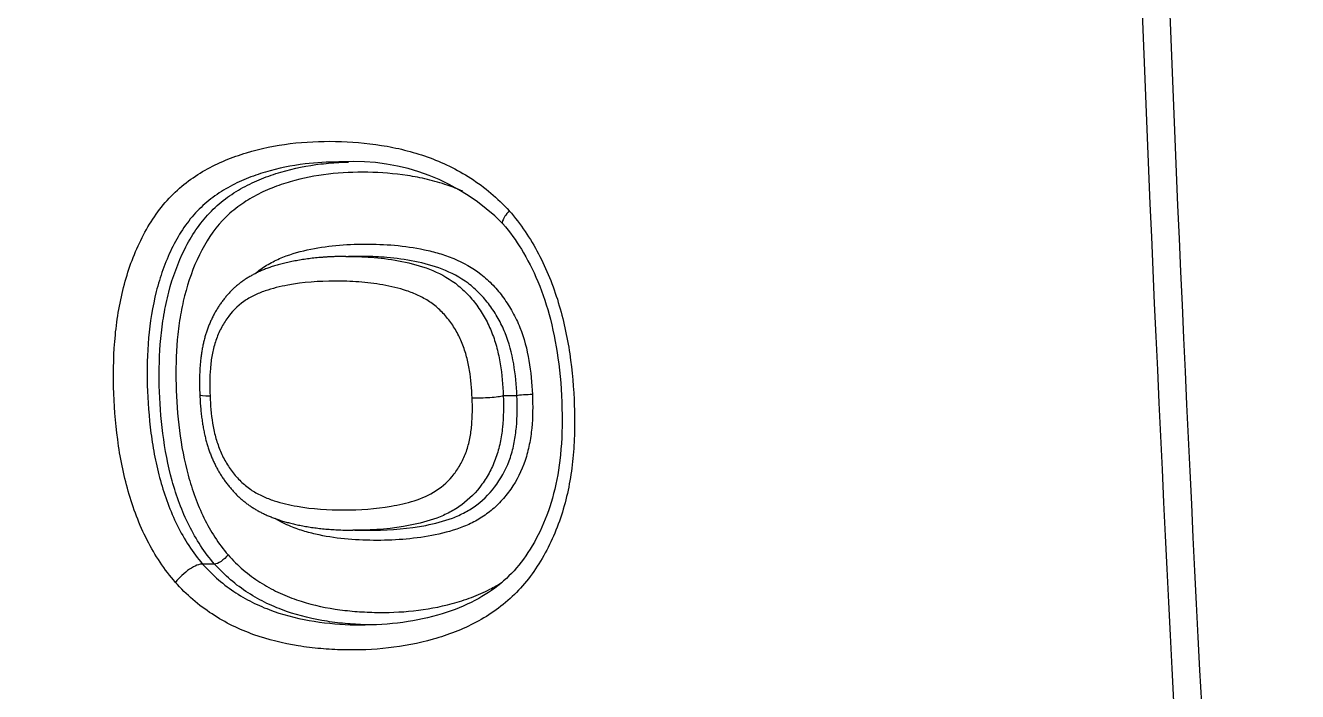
# Model space of a CAD drawing. Header units: millimetres. Extents: x 976 to 9349, y -714 to 2211.
# Drawn here: x 6695.302 to 6695.865, y 22.759 to 23.054 of the extents above; entities that cross this region are included whole.
import ezdxf

# ---------------------------------------------------------------- set-up
doc = ezdxf.new("R2010")
doc.units = ezdxf.units.MM
doc.layers.add('Wbudowane', color=175, linetype='Continuous')

# ---------------------------------------------------------------- blocks, each defined once
blk = doc.blocks.new('Z$W@#9123')
for p, q in [((21.09248046058264, 38.56956441494185), (21.09248046058264, 38.56351926843104)), ((21.15202151789879, 38.49775233107448), (21.15202151789879, 38.50481287798675)), ((21.03081865734401, 38.50042350785907), (21.03081865734401, 38.49507442925051)), ((21.16696671622168, 38.43571844559801), (21.16697295626585, 38.43047218049151))]:
    blk.add_line(p, q)
for centre, radius, start, end in [((19.91907900753716, 64.08620551281842), 25.24770534225234, 269.8672128609488, 274.1424018198389), ((19.92703906353364, 63.83828229593632), 25.01189729769325, 269.8477264795096, 274.1606016590217), ((21.08078009378505, 38.49767477619685), 0.09194906283539406, 134.4604100789031, 183.4664728513023)]:
    blk.add_arc(centre, radius, start, end)
for centre, major_axis, ratio, start_param, end_param in [((21.09247773249217, 38.57409595320246), (-0.0002123275037423125, 0.004995489668804812), 0.08941804928249622, 1.083956905805562, 2.703384132544582), ((21.09248591676356, 38.55445619190959), (0.0004231204428141505, -0.009991044444444834), 0.08909287722932722, 1.076420021434249, 2.703397841695393), ((21.09159771849386, 38.43919920102621), (-0.0004174937804371504, 0.009991281146243258), 0.08805304568505264, 3.141712903623946, 4.128171470996167)]:
    blk.add_ellipse(centre, major_axis=major_axis, ratio=ratio, start_param=start_param, end_param=end_param)
for points, knots in [([(21.0106526560088, 38.56616301172676), (21.01353356060821, 38.56867619103696), (21.0165949770016, 38.57102807080469), (21.02293166464705, 38.57533288174454), (21.02950766759994, 38.57926413111886), (21.03652198682011, 38.58250975383703), (21.04373937155049, 38.58543724099763), (21.04747031481281, 38.58674677546401), (21.05868959075229, 38.5901578585374), (21.06626231414839, 38.59178053252526), (21.08154644629877, 38.59405714368927), (21.08925827251153, 38.59470813230678), (21.1009099573792, 38.59509791708888), (21.10481456032926, 38.59512773491792), (21.11254854414437, 38.59493391516639), (21.11638944690867, 38.59471104001568), (21.12781898624087, 38.59359171864526), (21.13532943893256, 38.59224279747309), (21.14995548628349, 38.58793920431276), (21.15684478932434, 38.58507640378662), (21.1664847489605, 38.57962596669927), (21.16957937398837, 38.57760768228081), (21.17532378103806, 38.57326967585459), (21.17799852818609, 38.57093728626), (21.18292325996214, 38.56592283436385), (21.18516962099545, 38.56323774077714), (21.18926781483032, 38.55754624093879), (21.19110220033485, 38.55455990206065), (21.19595877217154, 38.54543398574833), (21.19839878844937, 38.53905502427619), (21.20401205064951, 38.51932466010203), (21.20528469461999, 38.50602473890081), (21.20488457937796, 38.48937229014268), (21.20470857655482, 38.48604040519308), (21.20413030873124, 38.47937128605622), (21.20372606228932, 38.47602365682224), (21.20211503952885, 38.46604377507538), (21.20052471357508, 38.45951625012617), (21.19710124780528, 38.44995757990364), (21.19578600772877, 38.44681029563594), (21.1927432206387, 38.44060417305991), (21.19101096689172, 38.43754496516772), (21.18525033431769, 38.42875830857565), (21.18062707074472, 38.42333953906768), (21.17507547796077, 38.41842429155122)], [0, 0, 0, 0, 0.03125000000000028, 0.03125000000000028, 0.06250000000000056, 0.09375000000000083, 0.09375000000000083, 0.1250000000000011, 0.1250000000000011, 0.1875000000000021, 0.1875000000000021, 0.250000000000003, 0.250000000000003, 0.2812500000000035, 0.2812500000000035, 0.312500000000004, 0.312500000000004, 0.3750000000000067, 0.3750000000000067, 0.4375000000000093, 0.4375000000000093, 0.46875000000001, 0.46875000000001, 0.5000000000000107, 0.5000000000000107, 0.5312500000000114, 0.5312500000000114, 0.5625000000000121, 0.5625000000000121, 0.6250000000000111, 0.6250000000000111, 0.750000000000007, 0.750000000000007, 0.7812500000000057, 0.7812500000000057, 0.8125000000000044, 0.8125000000000044, 0.8750000000000033, 0.8750000000000033, 0.9062500000000028, 0.9062500000000028, 0.9375000000000023, 0.9375000000000023, 1, 1, 1, 1]), ([(21.01636691501125, 38.56329116318307), (21.02017001607481, 38.56661792011414), (21.02763993743042, 38.57196186537317), (21.0422505347633, 38.5794737384017), (21.05920857503202, 38.58491637834391), (21.07920128065479, 38.58860620866358), (21.10016383143125, 38.58989931139536), (21.12027498994507, 38.58914408884266), (21.13770621586883, 38.58577391047788), (21.15248821530434, 38.58028721303276), (21.16494921481245, 38.57289559614765), (21.17506291333081, 38.56381034149581), (21.1829670372382, 38.55217010377419), (21.18901104180037, 38.5381923776265), (21.19302988209216, 38.52053179283416), (21.193884248166, 38.50938025553978), (21.193931975552, 38.50235563034221)], [0, 0, 0, 0, 0.05693943971130806, 0.1208858354061773, 0.1911512087328058, 0.2702698840410658, 0.3602871316605621, 0.4413540869033029, 0.5105548614665749, 0.5754535164108205, 0.6371122418721755, 0.6950673820661453, 0.7566625756912597, 0.8281053869507137, 0.910438505678058, 1, 1, 1, 1]), ([(21.03841183688638, 38.45370099782849), (21.03705944795985, 38.45530178199965), (21.03583485325601, 38.45701372230974), (21.03362164371919, 38.46064148110281), (21.03264626676565, 38.46255622193667), (21.0300922099712, 38.46843678497612), (21.02888140348853, 38.47254915186318), (21.02610949383649, 38.48515116570411), (21.02539463462176, 38.49369820746688), (21.02534645183999, 38.50667880327956), (21.02549491720595, 38.51103184513863), (21.02627075431297, 38.519801262486), (21.02690163678079, 38.52421827673447), (21.02829458809993, 38.53077397570269), (21.02883449174453, 38.5329518770352), (21.03012100212027, 38.53728529775958), (21.03087192339876, 38.53945110345762), (21.03349925148473, 38.54581121154888), (21.03573748237585, 38.54986420713362), (21.04017315427006, 38.55551814428759), (21.04181374044151, 38.55730842192656), (21.0453173668036, 38.56064032464519), (21.04719087534784, 38.56219524604512), (21.05117201910161, 38.56509086341543), (21.05329754925515, 38.56644056372829), (21.05768822693057, 38.56885882633401), (21.05995173377545, 38.5699301430061), (21.0669474717177, 38.57272857559633), (21.07192818092955, 38.57403372297586), (21.08189237511175, 38.5757573020685), (21.08692431203195, 38.57620157474116), (21.09198360926331, 38.57641623735958)], [0, 0, 0, 0, 0.03976133357351287, 0.03976133357351287, 0.08151084080944693, 0.08151084080944693, 0.1650098552813171, 0.1650098552813171, 0.3320078842250569, 0.3320078842250569, 0.4155068986969263, 0.4155068986969263, 0.4990059131687956, 0.4990059131687956, 0.54075542040473, 0.54075542040473, 0.5825049276406642, 0.5825049276406642, 0.6660039421125338, 0.6660039421125338, 0.7077534493484677, 0.7077534493484677, 0.7495029565844017, 0.7495029565844017, 0.7912524638203356, 0.7912524638203356, 0.8330019710562697, 0.8330019710562697, 0.916500985528135, 0.916500985528135, 1, 1, 1, 1]), ([(21.09198360926331, 38.57641623735958), (21.09698119343045, 38.57662828153389), (21.10192998944035, 38.5765818741238), (21.10923331633018, 38.57587419371521), (21.11164767982149, 38.57553142927236), (21.1164257047501, 38.57457607041329), (21.11880707515127, 38.5739575961079), (21.12572841331928, 38.57162834040537), (21.12994803569302, 38.56949350026048), (21.13572747343346, 38.56548628546011), (21.13754180130178, 38.56402360145762), (21.14087659775345, 38.56091139363912), (21.14240937412268, 38.55925360182437), (21.14519481729525, 38.55572743874927), (21.14644861049516, 38.55384230408094), (21.14862965219083, 38.5499833043948), (21.14956793771825, 38.54800125194811), (21.15202153954976, 38.5419328199423), (21.15318085670953, 38.53770351261437), (21.15581015032916, 38.52491385363942), (21.15648323292493, 38.51633169915885), (21.156514173841, 38.503445110347), (21.1563652200565, 38.49914769888164), (21.1556055201043, 38.490537321479), (21.15499587688686, 38.48625200521769), (21.15365615888521, 38.47989762771522), (21.15313697221876, 38.47779004435392), (21.15189692624534, 38.47360132139852), (21.15117349391824, 38.47151608681247), (21.14935330155112, 38.46712210940314), (21.14821492490393, 38.4648206470813), (21.14686774933335, 38.46259371169253)], [0, 0, 0, 0, 0.08635315686997899, 0.08635315686997899, 0.1295297353049702, 0.1295297353049702, 0.1727063137399614, 0.1727063137399614, 0.2590594706099438, 0.2590594706099438, 0.3022360490449353, 0.3022360490449353, 0.3454126274799267, 0.3454126274799267, 0.3885892059149182, 0.3885892059149182, 0.4317657843499098, 0.4317657843499098, 0.5181189412198927, 0.5181189412198927, 0.6908252549598555, 0.6908252549598555, 0.7771784118298364, 0.7771784118298364, 0.8635315686998172, 0.8635315686998172, 0.9067081471348075, 0.9067081471348075, 0.949884725569798, 0.949884725569798, 1, 1, 1, 1]), ([(21.09248046058264, 38.56956441494185), (21.08773757843136, 38.56935568646145), (21.08301983151608, 38.56893629466299), (21.07367703997761, 38.56731742859597), (21.06900293955169, 38.56609270294143), (21.06244721909616, 38.56344104342861), (21.06032808174496, 38.56242381947595), (21.05622147112382, 38.5601240245287), (21.05423994723208, 38.55884138398937), (21.05053699421023, 38.55608837620503), (21.04879863538935, 38.55460918915469), (21.04556010703834, 38.55143537767754), (21.04404715641294, 38.54972273036742), (21.04002796221477, 38.54436095173401), (21.03803195811315, 38.54052387675711), (21.03491692364446, 38.53251773751595), (21.03383130980069, 38.52843092789726), (21.03217907447532, 38.52023663875048), (21.0316198177178, 38.51609933673649), (21.03099623408445, 38.50863704074914), (21.0308579677839, 38.50529648198562), (21.03082598013702, 38.50197197367083)], [0, 0, 0, 0, 0.127897930778764, 0.127897930778764, 0.255795861557528, 0.255795861557528, 0.3197448269469106, 0.3197448269469106, 0.3836937923362932, 0.3836937923362932, 0.4476427577256757, 0.4476427577256757, 0.5115917231150584, 0.5115917231150584, 0.6394896538938235, 0.6394896538938235, 0.7673875846725887, 0.7673875846725887, 0.8952855154513538, 0.8952855154513538, 1, 1, 1, 1]), ([(21.15201429535529, 38.50636218961995), (21.15194238764525, 38.51401138036954), (21.15132611187192, 38.52164925519128), (21.14906700768756, 38.53323010592544), (21.14804674984623, 38.53720413640349), (21.14588014633779, 38.54291107714289), (21.14505055388611, 38.54477614895404), (21.14311359752475, 38.54840806564243), (21.14199430717815, 38.55018879636987), (21.13821141730193, 38.5552016102738), (21.13513755496643, 38.55815183071559), (21.12799357148157, 38.56320469366096), (21.12406615009729, 38.56521182258871), (21.11759936388552, 38.56737312380687), (21.11536903259702, 38.56794128890601), (21.11089562510887, 38.5688112903872), (21.10863460417073, 38.56911900900013), (21.10179488287679, 38.56974589643073), (21.09716004915055, 38.56977137669719), (21.09248046058264, 38.56956441494185)], [0, 0, 0, 0, 0.2408100837489563, 0.2408100837489563, 0.3673417364574652, 0.3673417364574652, 0.4306075628117195, 0.4306075628117195, 0.4938733891659738, 0.4938733891659738, 0.62040504187448, 0.62040504187448, 0.746936694582986, 0.746936694582986, 0.8102025209372378, 0.8102025209372378, 0.8734683472914899, 0.8734683472914899, 1, 1, 1, 1]), ([(21.17507547796077, 38.41842429155122), (21.16946648803446, 38.41352814082506), (21.16321567736043, 38.40939206524058), (21.15299835100717, 38.40417767662575), (21.14942657988524, 38.40259683464615), (21.14218340947934, 38.39980851984592), (21.13850486242029, 38.39859378397659), (21.12732293917543, 38.39540934523507), (21.1196566834588, 38.39389307260672), (21.10409810358692, 38.39181171463497), (21.09636181984462, 38.39126187472903), (21.08095223258027, 38.39088399264642), (21.07328094040383, 38.39107799030921), (21.05803412039279, 38.39256081013968), (21.05040167890871, 38.39387750413175), (21.03954533612318, 38.39679984205782), (21.03600708882959, 38.39792944526562), (21.02910320259542, 38.40052463762663), (21.02572150497087, 38.40199830756342), (21.01598603085654, 38.40694600451116), (21.01013357887803, 38.41087393925591), (21.00255747384995, 38.41797252793981), (21.0002503210427, 38.42053440651739), (20.99612959422672, 38.42586462731401), (20.99429488667909, 38.42865211162371), (20.99100631405088, 38.43443868648205), (20.98954684479673, 38.43745343287787), (20.98699136293754, 38.44357981966596), (20.9858928575606, 38.44669011806809), (20.98303212817149, 38.45614060641196), (20.98170361545294, 38.462600151993), (20.98007236216046, 38.47581050584654), (20.97977532454769, 38.48257486785883), (20.98002547623133, 38.49606264785575), (20.98056031877411, 38.50282579204031), (20.98219099275582, 38.51299025007575), (20.98287362091315, 38.51638167124247), (20.98457091272741, 38.5231691246795), (20.98558280602487, 38.52654777867451), (20.98913989072798, 38.53650525958324), (20.99220971408624, 38.54295303298477), (21.00019645471855, 38.55532005827786), (21.00498996902547, 38.56102932190993), (21.0106526560088, 38.56616301172676)], [0, 0, 0, 0, 0.06250000000000104, 0.06250000000000104, 0.09375000000000175, 0.09375000000000175, 0.1250000000000024, 0.1250000000000024, 0.1875000000000025, 0.1875000000000025, 0.2500000000000026, 0.2500000000000026, 0.3125000000000027, 0.3125000000000027, 0.3750000000000027, 0.3750000000000027, 0.4062500000000034, 0.4062500000000034, 0.4375000000000041, 0.4375000000000041, 0.5000000000000033, 0.5000000000000033, 0.531250000000003, 0.531250000000003, 0.5625000000000026, 0.5625000000000026, 0.5937500000000022, 0.5937500000000022, 0.6250000000000019, 0.6250000000000019, 0.6875000000000011, 0.6875000000000011, 0.7500000000000003, 0.7500000000000003, 0.8124999999999997, 0.8124999999999997, 0.8437500000000002, 0.8437500000000002, 0.8750000000000007, 0.8750000000000007, 0.9375000000000004, 0.9375000000000004, 1, 1, 1, 1]), ([(21.0106526560088, 38.56616301172676), (21.01233238487492, 38.56465833717493), (21.01392121954257, 38.56359261224566), (21.0155674046095, 38.56306029853636), (21.01599311698516, 38.56305520334536), (21.01630547710545, 38.56324492819635), (21.01633664606004, 38.56326756556859), (21.01636563753334, 38.56329257940661)], [0, 0, 0, 0, 0.641133698492526, 0.641133698492526, 0.9617005477387122, 0.9617005477387122, 1, 1, 1, 1]), ([(21.03082060829774, 38.49541326510439), (21.03083858633011, 38.49907204662895), (21.03098166659083, 38.50275133684318), (21.03163938259939, 38.51051230710459), (21.03219552644077, 38.51460123849643), (21.03383828288133, 38.5227513619966), (21.03491408439686, 38.52682469950014), (21.03803376890119, 38.53486992765579), (21.04003417013433, 38.53872573676313), (21.04407124281545, 38.5440954571543), (21.04557281555651, 38.54578549925873), (21.0488058932786, 38.54893343117442), (21.0505448286105, 38.55040101448253), (21.05425841845869, 38.55313111823148), (21.05624603275766, 38.55439861695572), (21.06033857905447, 38.5566507185365), (21.06245486038438, 38.55764569074381), (21.0668300447939, 38.55936780497473), (21.0691026144637, 38.56009783941272), (21.07371011007922, 38.56130982122136), (21.07603010109511, 38.56179018003672), (21.08302710507661, 38.56294407528708), (21.08774084614322, 38.56333275940096), (21.09248046058264, 38.56351926843104)], [0, 0, 0, 0, 0.1133261335513743, 0.1133261335513743, 0.2399938287583199, 0.2399938287583199, 0.3666615239652658, 0.3666615239652658, 0.4933292191722114, 0.4933292191722114, 0.5566630667756849, 0.5566630667756849, 0.6199969143791584, 0.6199969143791584, 0.6833307619826319, 0.6833307619826319, 0.7466646095861054, 0.7466646095861054, 0.8099984571895791, 0.8099984571895791, 0.8733323047930526, 0.8733323047930526, 1, 1, 1, 1]), ([(21.09248046058264, 38.56351926843104), (21.09716491904936, 38.56370157509014), (21.1018459724063, 38.56364321675528), (21.1087271424613, 38.56293888560162), (21.11100106322158, 38.56260085913368), (21.11549785491326, 38.56165900647738), (21.11773690558124, 38.56104789620804), (21.12201177425271, 38.5595340979512), (21.12405807416275, 38.55863364418224), (21.12798022005717, 38.55656602461772), (21.12986562840604, 38.5553915586429), (21.13519712761928, 38.55150480578732), (21.138230335309, 38.54852154592322), (21.14198649555965, 38.54344712561715), (21.14310507286501, 38.54164081327508), (21.14504622754851, 38.53795250196072), (21.14587763320668, 38.53606229836782), (21.14804876220273, 38.53028713499634), (21.14906767783543, 38.52628524999068), (21.15136511240183, 38.51445768686676), (21.15197896341107, 38.50654502611474), (21.15201936285047, 38.49860467324584)], [0, 0, 0, 0, 0.1255809030851237, 0.1255809030851237, 0.1883713546276847, 0.1883713546276847, 0.2511618061702457, 0.2511618061702457, 0.3139522577128067, 0.3139522577128067, 0.3767427092553677, 0.3767427092553677, 0.5023236123404927, 0.5023236123404927, 0.5651140638830533, 0.5651140638830533, 0.6279045154256135, 0.6279045154256135, 0.7534854185107286, 0.7534854185107286, 1, 1, 1, 1]), ([(21.16292010351003, 38.44171281435388), (21.16777989882138, 38.44598191476234), (21.17176839878533, 38.45071564789168), (21.17668909858435, 38.4584002631334), (21.17815935297585, 38.46107770083245), (21.18073034829166, 38.46650877362958), (21.18183403196286, 38.46925995674064), (21.18469611312349, 38.47760555289437), (21.18601028313242, 38.48329130668867), (21.18734007469573, 38.49196404852864), (21.18767409672341, 38.49487835767195), (21.18815148557184, 38.50067959510784), (21.18829687089453, 38.50357640882999), (21.1886277573463, 38.5180477348938), (21.18757254796145, 38.52957831341541), (21.18368644894645, 38.54381235601454), (21.18277852397671, 38.5466562199199), (21.18068420490397, 38.55221262288842), (21.17949552582849, 38.55493680701602), (21.17719793753673, 38.5594218937897), (21.17617996517799, 38.56121843372307), (21.17506556671424, 38.56297658773315)], [0, 0, 0, 0, 0.1361634893346659, 0.1361634893346659, 0.2042452340019996, 0.2042452340019996, 0.2723269786693334, 0.2723269786693334, 0.4084904680039981, 0.4084904680039981, 0.4765722126713313, 0.4765722126713313, 0.5446539573386643, 0.5446539573386643, 0.8169809360079964, 0.8169809360079964, 0.8850626806753306, 0.8850626806753306, 0.9531444253426645, 0.9531444253426645, 1, 1, 1, 1]), ([(21.00195965725686, 38.54560732771802), (21.00095790112431, 38.54334329904259), (21.00006714591535, 38.54104954899731), (20.99828449421557, 38.53584804579805), (20.99744506893137, 38.5329170188329), (20.99603885076385, 38.52702979202149), (20.99547450361308, 38.52408883187081), (20.99412702941402, 38.51527575649015), (20.99368589534942, 38.50941350095331), (20.99347630149464, 38.49772298491143), (20.99371822453168, 38.49186063571688), (20.99506843866038, 38.4803788695308), (20.996172104766, 38.47475891164572), (20.99856151460079, 38.46652944015), (20.99947785313276, 38.46381915866755), (21.00161058896589, 38.45847729927118), (21.00283378994902, 38.45583558975), (21.00560778108115, 38.45075615021619), (21.00716114364656, 38.44830787302931), (21.01067768403351, 38.44363122163099), (21.0126610131112, 38.44138449890329), (21.0192305467092, 38.43520230795048), (21.02438210075496, 38.43184163850719), (21.03580758168869, 38.42624304920605), (21.04187048333563, 38.42410815476933), (21.05138321610139, 38.42168912465081), (21.05464465993879, 38.42101586810645), (21.06119176061452, 38.41994070352825), (21.06447920312223, 38.41953605977392), (21.07437689202919, 38.41865877884743), (21.08102235072846, 38.41852107159229), (21.09437794053594, 38.41886204865341), (21.10109089495222, 38.41932420262742), (21.11458200621252, 38.42104654814261), (21.1212178543563, 38.42228967587585), (21.13095112893217, 38.42492299166133), (21.13415850827931, 38.42592991387164), (21.14048438376471, 38.42825405049371), (21.14360646138914, 38.42957647080925), (21.15254347392079, 38.4339663735243), (21.15801991440941, 38.43748253701915), (21.16292010351003, 38.44171281435388)], [0, 0, 0, 0, 0.02792694250018969, 0.02792694250018969, 0.06264383741089645, 0.06264383741089645, 0.0973607323216032, 0.0973607323216032, 0.1667945221430167, 0.1667945221430167, 0.2362283119644302, 0.2362283119644302, 0.3056621017858437, 0.3056621017858437, 0.3403789966965513, 0.3403789966965513, 0.3750958916072588, 0.3750958916072588, 0.4098127865179664, 0.4098127865179664, 0.444529681428674, 0.444529681428674, 0.5139634712500909, 0.5139634712500909, 0.5833972610715078, 0.5833972610715078, 0.6181141559822153, 0.6181141559822153, 0.6528310508929229, 0.6528310508929229, 0.7222648407143384, 0.7222648407143384, 0.7916986305357537, 0.7916986305357537, 0.8611324203571692, 0.8611324203571692, 0.8958493152678768, 0.8958493152678768, 0.9305662101785845, 0.9305662101785845, 1, 1, 1, 1]), ([(21.0934702310123, 38.54974879725296), (21.08936929212996, 38.54957456058878), (21.08528918054913, 38.54923503264058), (21.07923023605872, 38.54824064917443), (21.07722089765906, 38.54782749898482), (21.07323048545464, 38.54677725198417), (21.0712569628854, 38.54613950868088), (21.06747209179082, 38.54461821538212), (21.06564657017941, 38.54373323662458), (21.06212640210009, 38.54172045242467), (21.06042781423548, 38.54058633667569), (21.05728283955932, 38.53814464523521), (21.05582065797296, 38.53682945204764), (21.05313483461902, 38.53399550382005), (21.05190688003972, 38.53245775576215), (21.049791809873, 38.52927101996193), (21.04888656119402, 38.52761995136711), (21.04730280255762, 38.52423303245291), (21.04662216481859, 38.52248821248668), (21.04486548361194, 38.51724686249077), (21.044052154106, 38.51373081758902), (21.04279194676724, 38.50668408751926), (21.0423673431149, 38.50315161136291), (21.04183869653463, 38.49607664102518), (21.04173477823036, 38.49252572366186), (21.04176991361709, 38.48194886217811), (21.04227045870311, 38.47499257049139), (21.04416389505536, 38.46475538510686), (21.04497129423845, 38.46135016617995), (21.04667788935313, 38.45642559080079), (21.04732985570456, 38.45481571694131), (21.04886133867603, 38.45168044318848), (21.04974939846784, 38.45014276491088), (21.05282056253964, 38.44579580830623), (21.05539820978294, 38.44330205551319), (21.0599703007905, 38.44009403315727), (21.06161024855766, 38.43912156486203), (21.06501721190784, 38.43742833750775), (21.06679729103143, 38.4366976338224), (21.07052358846204, 38.43548629976499), (21.07247522382579, 38.43500992942313), (21.07639380574562, 38.43429205263237), (21.07837761735135, 38.43404413214876), (21.08438401325674, 38.43354899425412), (21.0884726265154, 38.43354827561666), (21.09256183460764, 38.43371920593222)], [0, 0, 0, 0, 0.06249999999999918, 0.06249999999999918, 0.09375000000000026, 0.09375000000000026, 0.1250000000000014, 0.1250000000000014, 0.1562500000000024, 0.1562500000000024, 0.1875000000000035, 0.1875000000000035, 0.2187500000000046, 0.2187500000000046, 0.2500000000000057, 0.2500000000000057, 0.2812500000000068, 0.2812500000000068, 0.3125000000000079, 0.3125000000000079, 0.37500000000001, 0.37500000000001, 0.4375000000000123, 0.4375000000000123, 0.5000000000000144, 0.5000000000000144, 0.6250000000000198, 0.6250000000000198, 0.6875000000000212, 0.6875000000000212, 0.7187500000000202, 0.7187500000000202, 0.7500000000000192, 0.7500000000000192, 0.8125000000000157, 0.8125000000000157, 0.843750000000013, 0.843750000000013, 0.8750000000000104, 0.8750000000000104, 0.9062500000000078, 0.9062500000000078, 0.9375000000000051, 0.9375000000000051, 1, 1, 1, 1]), ([(21.09256183460764, 38.43371920593222), (21.096619390851, 38.43388881318947), (21.10065528175272, 38.43422862588113), (21.10664791538198, 38.43521960733869), (21.10863514721012, 38.43563102601047), (21.11258124476205, 38.43667686945059), (21.11452327740199, 38.4373091981679), (21.11824287569857, 38.43881729408577), (21.12003319095544, 38.43969382295586), (21.1234787068625, 38.44168573918137), (21.12512894293769, 38.44280186747528), (21.12817596697136, 38.44519803477328), (21.12958884162725, 38.44648659609766), (21.13217779956886, 38.44925816292994), (21.13335201170258, 38.45075330383452), (21.13536783943852, 38.45383574625816), (21.13623038908332, 38.4554317510931), (21.13773837360384, 38.45870711937528), (21.13838481030615, 38.46039286249243), (21.14005007798681, 38.46545176439849), (21.14082162770592, 38.46885634252135), (21.14262465608948, 38.47913166864532), (21.14305493719411, 38.48609210499785), (21.14302561856812, 38.50004183498822), (21.14255948003898, 38.50699210779931), (21.14077531248097, 38.51732205647454), (21.14001456922279, 38.52077382078551), (21.13785392335996, 38.52749016796747), (21.13645410333197, 38.53076182513314), (21.13253361409289, 38.53681741031869), (21.1300640059074, 38.5394636257513), (21.12563741985423, 38.5428876245121), (21.12403655890108, 38.54393377150063), (21.12070186601022, 38.54575069579391), (21.11895421967847, 38.54653345250063), (21.11528427072341, 38.54782468203052), (21.11335069047266, 38.54833186819064), (21.1094681797897, 38.54909821776505), (21.10750363869028, 38.54936419451087), (21.10155860890865, 38.54990346349609), (21.09751534027828, 38.54992066188311), (21.0934702310123, 38.54974879725296)], [0, 0, 0, 0, 0.06250000000000291, 0.06250000000000291, 0.09375000000000264, 0.09375000000000264, 0.1250000000000024, 0.1250000000000024, 0.1562500000000021, 0.1562500000000021, 0.1875000000000018, 0.1875000000000018, 0.2187500000000016, 0.2187500000000016, 0.2500000000000013, 0.2500000000000013, 0.281250000000001, 0.281250000000001, 0.3125000000000007, 0.3125000000000007, 0.3750000000000002, 0.3750000000000002, 0.5000000000000007, 0.5000000000000007, 0.6250000000000012, 0.6250000000000012, 0.6874999999999998, 0.6874999999999998, 0.7499999999999982, 0.7499999999999982, 0.8124999999999967, 0.8124999999999967, 0.8437499999999968, 0.8437499999999968, 0.8749999999999969, 0.8749999999999969, 0.9062499999999971, 0.9062499999999971, 0.9374999999999972, 0.9374999999999972, 1, 1, 1, 1]), ([(21.1520215227622, 38.5048128353319), (21.15202152053286, 38.50494004325469), (21.15202137427394, 38.50506725047785), (21.15202020373312, 38.50558372755518), (21.1520179542598, 38.50597297323679), (21.15201429535529, 38.50636218961995)], [0, 0, 0, 0, 0.2462968490564789, 0.2462968490564789, 1, 1, 1, 1]), ([(21.03082598013702, 38.50197197367083), (21.03081889817605, 38.50123593834496), (21.0308170256248, 38.50050068975634), (21.03082131250375, 38.49943128262294), (21.03082370196722, 38.49909653927875), (21.03082716597567, 38.49876197153981)], [0, 0, 0, 0, 0.6868205976874066, 0.6868205976874066, 1, 1, 1, 1]), ([(21.193908473313, 38.50454255977911), (21.19390405701182, 38.50430245552047), (21.19389908492855, 38.50406233274248), (21.19382356622936, 38.50077813555777), (21.19366872963531, 38.4977312934875), (21.19315899128759, 38.49162827904934), (21.19280187958094, 38.48856173696004), (21.19138125589006, 38.47944174042095), (21.18997700831568, 38.47346251754379), (21.18692680478449, 38.46468478940096), (21.18575158299888, 38.46179091546946), (21.18301878946954, 38.45607755901005), (21.18146165381387, 38.45326715192937), (21.17626122469693, 38.44519446620666), (21.17206011050547, 38.44021652177048), (21.16696696251688, 38.43571822188164)], [0, 0, 0, 0, 0.009764748684219168, 0.009764748684219168, 0.1335441550986909, 0.1335441550986909, 0.2573235615131627, 0.2573235615131627, 0.5048823743421087, 0.5048823743421087, 0.6286617807565817, 0.6286617807565817, 0.7524411871710543, 0.7524411871710543, 1, 1, 1, 1]), ([(21.16697322896175, 38.43047193277584), (21.17206315463164, 38.43492733848802), (21.17626683473702, 38.43985594461469), (21.1814733453329, 38.44786582208371), (21.18303163566549, 38.45065631012108), (21.18575357472571, 38.45630207249292), (21.1869260346694, 38.45916610691188), (21.18997191585123, 38.46786674908958), (21.1913783181044, 38.47381125663037), (21.19327589132837, 38.48593142734353), (21.19375160321903, 38.4920145468443), (21.19391470137066, 38.49902109784193), (21.19392814124825, 38.4999629474803), (21.1939327182202, 38.5009045536965)], [0, 0, 0, 0, 0.240654293592898, 0.240654293592898, 0.3609814403893459, 0.3609814403893459, 0.4813085871857939, 0.4813085871857939, 0.7219628807786881, 0.7219628807786881, 0.9626171743715823, 0.9626171743715823, 1, 1, 1, 1]), ([(21.16696696251688, 38.43571822188164), (21.16183369187905, 38.43125715509132), (21.15610736016481, 38.42753254027321), (21.14676303028324, 38.42287111408336), (21.14349862936228, 38.42146430085631), (21.13686780194644, 38.41898515764228), (21.13350489596786, 38.41791027637964), (21.12329657429837, 38.41509947379973), (21.11633275991545, 38.41377312224267), (21.10216679377641, 38.41194283359914), (21.09510699164781, 38.41145618959354), (21.08107507188498, 38.41111478393213), (21.07409350885877, 38.41127903549409), (21.06369559504577, 38.41224953991332), (21.06024206060283, 38.41269412177621), (21.05336419614798, 38.41386869082066), (21.04994252931465, 38.41460075858436), (21.03996401945813, 38.41721980052216), (21.03360370597539, 38.4195216344383), (21.02162547184531, 38.42552644648822), (21.01623127249775, 38.42911837460315), (21.00931185115303, 38.43567780444619), (21.00721332130013, 38.43805550107504), (21.00348606597601, 38.4429953398469), (21.00183602301661, 38.44557672961105), (20.99888700308077, 38.45092689876742), (20.99758413995301, 38.45370869001908), (20.99531058326022, 38.45933738293297), (20.99433406707868, 38.46219163185151), (20.9917892152252, 38.47085554494356), (20.99061221359472, 38.47677026912493), (20.98953193403372, 38.48583085339851), (20.98928562876768, 38.48889089702493), (20.98909834139886, 38.49298285499913), (20.98906316738623, 38.49400893932375), (20.98903924971825, 38.49503545812763)], [0, 0, 0, 0, 0.08571003049610158, 0.08571003049610158, 0.1285650457441522, 0.1285650457441522, 0.1714200609922027, 0.1714200609922027, 0.2571300914883035, 0.2571300914883035, 0.3428401219844042, 0.3428401219844042, 0.428550152480505, 0.428550152480505, 0.4714051677285553, 0.4714051677285553, 0.5142601829766057, 0.5142601829766057, 0.5999702134727084, 0.5999702134727084, 0.685680243968811, 0.685680243968811, 0.7285352592168624, 0.7285352592168624, 0.7713902744649137, 0.7713902744649137, 0.8142452897129653, 0.8142452897129653, 0.8571003049610166, 0.8571003049610166, 0.9428103354571193, 0.9428103354571193, 0.9856653507051693, 0.9856653507051693, 1, 1, 1, 1]), ([(21.03082051861134, 38.49383141300859), (21.03082005556644, 38.49392824670167), (21.03081967998446, 38.49402509616925), (21.0308181091699, 38.4945520735746), (21.03081849179534, 38.49498252721764), (21.03082060829774, 38.49541326510439)], [0, 0, 0, 0, 0.1838127597863236, 0.1838127597863236, 1, 1, 1, 1]), ([(21.09201522486228, 38.42920929757042), (21.09212390141761, 38.42921344834326), (21.09270241795588, 38.4292356487158), (21.09384353460445, 38.4292934879586), (21.09531148794491, 38.42938040375452), (21.09673625091682, 38.42948173264745), (21.09810668428963, 38.42959518023986), (21.09943458873454, 38.42972126481595), (21.10072409181521, 38.42985982907248), (21.10197976262901, 38.43001090186021), (21.10320496538139, 38.43017447154807), (21.10440256178509, 38.43035055609562), (21.10557642565027, 38.43053937449577), (21.10672386480348, 38.43074031543961), (21.10784461989869, 38.43095329111065), (21.10893693483871, 38.43117744707206), (21.11000494817034, 38.43141328106799), (21.11104986394213, 38.43166075405543), (21.11207258969341, 38.43191980104052), (21.11307392909981, 38.43219035614266), (21.11405460320987, 38.43247236565958), (21.11501649255234, 38.43276612763634), (21.11595427334873, 38.43306983383218), (21.11686831643209, 38.43338358089341), (21.11776101940148, 38.43370712661522), (21.11864149372377, 38.43404339439644), (21.11951280981441, 38.43439344332978), (21.12037504241982, 38.43475726795396), (21.12122825856068, 38.43513486214147), (21.12207252000968, 38.43552622484867), (21.12290788498075, 38.43593135972492), (21.12373440443133, 38.43635027274877), (21.12455183576378, 38.43678282323117), (21.12535937470494, 38.43722852951419), (21.12615848887594, 38.43768799590612), (21.12694997093058, 38.43816169068054), (21.12773474449568, 38.43865030460688), (21.12851133528932, 38.43915306486269), (21.1292788317711, 38.43966950448112), (21.13003627695679, 38.44019909349299), (21.13078269581507, 38.44074124938379), (21.13151713312431, 38.44129536111268), (21.13223868075721, 38.44186080662894), (21.13294623782429, 38.44243677422537), (21.13363810067005, 38.4430218299965), (21.13431681209642, 38.44361776225628), (21.1349823807019, 38.4442247788063), (21.13563526643748, 38.44484353771122), (21.13627255818039, 38.4454713453224), (21.13689389229586, 38.4461078032316), (21.13749894147145, 38.44675252656475), (21.13808740705593, 38.44740513782017), (21.1386590172774, 38.44806526272441), (21.13921353038575, 38.44873255112338), (21.13975054298305, 38.44940638213075), (21.14026537404982, 38.4500806282133), (21.14076058932045, 38.4507572432226), (21.1412389075266, 38.45143863766361), (21.14170636180967, 38.45213329406829), (21.14216231661646, 38.4528403224333), (21.14260701340538, 38.45356013438254), (21.14304071022661, 38.45429319756022), (21.14346367948127, 38.45504004304553), (21.14387621630664, 38.45580128429924), (21.14427863248704, 38.45657760584891), (21.14467129634056, 38.45736986777047), (21.14505488857446, 38.45817959532974), (21.14543148385235, 38.45901175386803), (21.14579895914244, 38.4598632826262), (21.14615686998013, 38.46073358805575), (21.14650387539183, 38.46161958569201), (21.14684139658993, 38.46252530104812), (21.14716946562527, 38.46345143730173), (21.14748814910251, 38.4643988463265), (21.14779751586985, 38.46536843228887), (21.14809764237725, 38.46636122521659), (21.14838776347176, 38.46737519876115), (21.14867098089422, 38.46842131250673), (21.1489465008022, 38.4694996725425), (21.1492143905898, 38.47061323133107), (21.14947239796908, 38.47175396088369), (21.14972117816757, 38.47292542679179), (21.14996157276187, 38.47413270657648), (21.15019750980338, 38.47539648915904), (21.15042418191541, 38.47670388239226), (21.15063856015217, 38.47804373670556), (21.15083666055267, 38.479391766665), (21.15101978179808, 38.48075727874834), (21.15118788346069, 38.48214130139468), (21.15134092555775, 38.48354525695981), (21.15147862583746, 38.48496896133997), (21.15160107198045, 38.48641436430194), (21.1517082535342, 38.48788339131102), (21.15180018435734, 38.48937970004272), (21.1518766372227, 38.49090388283457), (21.15193757923265, 38.49246151251373), (21.1519821460065, 38.49404011198089), (21.15201026512096, 38.4955724480692), (21.15201564500632, 38.49647448713904), (21.15201816278113, 38.49694762057175)], [0, 0, 0, 0, 0.002707482803198964, 0.01681477328175222, 0.03030814601399696, 0.04326947086037725, 0.05578212717435851, 0.06790979944255067, 0.07970247208157623, 0.09120045439265903, 0.1024369892785357, 0.1134400123830297, 0.1242333795672643, 0.1348790666530549, 0.1452241652966558, 0.1553608291936814, 0.1653070215604746, 0.1750746138154435, 0.1846743523873817, 0.1941160972036168, 0.2034089671911359, 0.2125614529299638, 0.2216170236962645, 0.2303776590877756, 0.2390195776557241, 0.2476335862860141, 0.2562235229418937, 0.2647930927051163, 0.2733459773040839, 0.281885839614904, 0.2904163280923301, 0.2989410812341507, 0.3074637320756791, 0.3159784911241924, 0.3244722443771864, 0.3330166823021154, 0.3415874157491515, 0.3501782354180442, 0.3587826489345435, 0.3673939643249881, 0.3760038397101023, 0.3846044810523028, 0.3931889006364357, 0.4017501469924284, 0.410270415426314, 0.4187270299389452, 0.4272532920140363, 0.4357503426124831, 0.4442156749268711, 0.4526472844097703, 0.4610433977653998, 0.4694024741403464, 0.4777232058183479, 0.4860045176929568, 0.4942455655982297, 0.5024376500970987, 0.5103736220777092, 0.5183975492656674, 0.5264718635874069, 0.5346047469845039, 0.5428045791132942, 0.5510803268420673, 0.5594416370774182, 0.5678989503710413, 0.5764636378415271, 0.5851481678566451, 0.5939663110762818, 0.602959891845, 0.6122191257038062, 0.6215259823596755, 0.630999122356307, 0.6406467163408228, 0.6504792759294697, 0.6605081639793629, 0.6707457995996201, 0.6812058938464316, 0.6918973748866298, 0.7027606884397165, 0.7141780257674973, 0.7258319736411952, 0.7377600773564349, 0.74999995296263, 0.7625969275315213, 0.7756477673461226, 0.7896361503045485, 0.8035058933823429, 0.817536202493186, 0.8317360977857523, 0.8461176445678228, 0.8606979326041921, 0.8754924759566871, 0.890475169261031, 0.9057233520833489, 0.9212526598052488, 0.937081234450273, 0.9532292759095047, 0.9697194723970988, 0.986577537586354, 1, 1, 1, 1]), ([(21.15201936285047, 38.49860467324584), (21.15202012444951, 38.49845498391051), (21.15202068225108, 38.49830528473376), (21.15202198833208, 38.49775641894371), (21.15202153595504, 38.49735718797842), (21.15201962769856, 38.49695792220314)], [0, 0, 0, 0, 0.2727601016572851, 0.2727601016572851, 1, 1, 1, 1]), ([(20.98900231874893, 38.4907921131703), (20.98902541031936, 38.4857604690585), (20.98930992811023, 38.48073854060272), (20.99062995281008, 38.46981099420714), (20.99181176419484, 38.46394360762156), (20.99436138033826, 38.45536616405093), (20.99533915663528, 38.45254527269367), (20.99761357298644, 38.44699604193875), (20.99891596698654, 38.44426088190153), (21.00185808572706, 38.4390213094639), (21.00350197747366, 38.43650348657911), (21.00720729996186, 38.43170762802902), (21.00928726173265, 38.42941281838444), (21.01616619068466, 38.42308598126738), (21.02152274408451, 38.41962959376406), (21.03043968487316, 38.41529293867188), (21.033528552311, 38.4140101891785), (21.03984098679535, 38.41175512262794), (21.04307594185821, 38.41077753983609), (21.05299989725933, 38.40826177551594), (21.05996632576461, 38.40715068647705), (21.073868735617, 38.40592572263654), (21.08086407626007, 38.40578749877545), (21.09491559286988, 38.40616643800468), (21.10196893906067, 38.40666813450548), (21.11260465528841, 38.40806188983993), (21.11614269297263, 38.40863345844855), (21.12312323922265, 38.41000932027328), (21.12657659568299, 38.4108148513028), (21.13339790113457, 38.41269792559342), (21.13676590344329, 38.413775294169), (21.14340096355176, 38.41625162609466), (21.14668355347754, 38.41766062607212), (21.15608285462866, 38.42232681424889), (21.1618305450765, 38.42604175622387), (21.16697322896175, 38.43047193277584)], [0, 0, 0, 0, 0.06938406015463322, 0.06938406015463322, 0.1539855092314839, 0.1539855092314839, 0.1962862337699082, 0.1962862337699082, 0.2385869583083325, 0.2385869583083325, 0.2808876828467569, 0.2808876828467569, 0.3231884073851812, 0.3231884073851812, 0.4077898564620304, 0.4077898564620304, 0.4500905810004561, 0.4500905810004561, 0.4923913055388817, 0.4923913055388817, 0.5769927546157344, 0.5769927546157344, 0.661594203692587, 0.661594203692587, 0.7461956527694399, 0.7461956527694399, 0.7884963773078661, 0.7884963773078661, 0.8307971018462924, 0.8307971018462924, 0.8730978263847187, 0.8730978263847187, 0.9153985509231449, 0.9153985509231449, 1, 1, 1, 1]), ([(21.03082245895985, 38.49382124146859), (21.03082295734248, 38.49359413644106), (21.03082479961063, 38.49286469160347), (21.03084596445461, 38.4914902133346), (21.03088692270575, 38.48982528012561), (21.03094664217775, 38.48818049540387), (21.03102334637998, 38.48657511699275), (21.03111709737578, 38.48500131107062), (21.0312275512199, 38.48345802560812), (21.03135451385225, 38.48194282537611), (21.03149779035266, 38.48045395747067), (21.03165721138441, 38.47898978957846), (21.0318326713429, 38.47754862285638), (21.03202409034327, 38.47612839790486), (21.03223146079699, 38.474727166609), (21.03245477795525, 38.47334351569475), (21.0326939108993, 38.47197684807065), (21.03294894095103, 38.47062599641845), (21.03320894229194, 38.46934279265042), (21.03347922054627, 38.46809279411218), (21.03375704087091, 38.46688832679183), (21.03405280238661, 38.4656885040265), (21.03435688901033, 38.4645322303877), (21.03466968860516, 38.46341530236964), (21.03499166984977, 38.46233385807045), (21.03532230946655, 38.46128715253985), (21.03566152487912, 38.46027356267496), (21.03600911476275, 38.45929227841748), (21.0363655565485, 38.45834035816438), (21.03673154839555, 38.45741466839536), (21.03710754728252, 38.45651299285169), (21.03749388880379, 38.45563357214132), (21.03789106981441, 38.45477459900121), (21.03827911243025, 38.45397617577783), (21.03866444329765, 38.45321929279453), (21.03905619341828, 38.45248299654031), (21.03947763405387, 38.45172659113155), (21.03992269368155, 38.45096484408282), (21.04037838807716, 38.45022051728529), (21.04084417016173, 38.44949402587099), (21.04131963570126, 38.4487855190448), (21.04180441458442, 38.44809508990875), (21.04229817922555, 38.44742275628278), (21.04280060610705, 38.44676856722322), (21.04331030907161, 38.44613375273184), (21.04382942253608, 38.44551561183653), (21.04436402194671, 38.44490497710353), (21.04492053950992, 38.44429525046053), (21.04549895232952, 38.44368768182335), (21.04609287450199, 38.44308932306808), (21.04670240728825, 38.44250016993897), (21.04732769269378, 38.4419201806129), (21.04796887062884, 38.4413493337388), (21.04862610284982, 38.44078760230286), (21.04929954389746, 38.44023497644207), (21.04998943567858, 38.43969139783439), (21.05069679394779, 38.43915621660813), (21.05141460129522, 38.43863481207904), (21.05214496362629, 38.43812586119475), (21.05288507832046, 38.43763093816051), (21.05364175993924, 38.43714570356042), (21.05441062198287, 38.43667309665193), (21.05519076461371, 38.43621369000266), (21.0559811882726, 38.43576806813962), (21.05678087309343, 38.43533677828168), (21.05758881054817, 38.43492031511801), (21.0584040307362, 38.43451911271245), (21.05922528130111, 38.43413369984501), (21.06005549680509, 38.43376267700728), (21.06089316484821, 38.43340661043749), (21.06173893807244, 38.43306539637092), (21.06258899043462, 38.43274049880574), (21.06344483558229, 38.43243130557858), (21.06429539630636, 38.43214146464265), (21.06515267747801, 38.43186666823908), (21.06601911613723, 38.43160601702857), (21.0669093371996, 38.43135538067781), (21.06781404861124, 38.43111768941571), (21.06873064823714, 38.43089369052245), (21.06966103607289, 38.43068310918466), (21.07060728125424, 38.43048520198727), (21.07157237448126, 38.43029966655354), (21.07255517767476, 38.43012698110897), (21.07355539228172, 38.42996737549061), (21.07457433200256, 38.42982080703587), (21.07561350020791, 38.4296872409418), (21.07667464192536, 38.42956664870076), (21.07775981101662, 38.42945901155485), (21.07887207773723, 38.42936425621383), (21.08001016728718, 38.42928274384622), (21.08117434551065, 38.42921485266834), (21.08236315058065, 38.42916090049766), (21.08357971653413, 38.42912100103899), (21.0848256116596, 38.42909535791387), (21.08610393971469, 38.42908416959608), (21.08741694185034, 38.42908771605653), (21.08877308283996, 38.42910619522604), (21.09016036562514, 38.42914043525684), (21.09127878478364, 38.42917699519967), (21.09186254658994, 38.42920309144347), (21.09201523950986, 38.42920995398913)], [0, 0, 0, 0, 0.006309879534950771, 0.02376562256255903, 0.04088514906420523, 0.05762503206045829, 0.07401809282839539, 0.09009348475186109, 0.1058768260360655, 0.121390831856278, 0.1366558107768761, 0.1516900566006544, 0.166508934107079, 0.1811369371242416, 0.1956063269116236, 0.2099236026015547, 0.2240986687119957, 0.2381408781154317, 0.2520641104454751, 0.2642591917479553, 0.2772830810157164, 0.2898282361744869, 0.3019386863526302, 0.3136685032818564, 0.325061370678051, 0.3361451120310737, 0.3468949413985436, 0.3573279547308086, 0.3674977296310105, 0.3774356077011604, 0.3871680409502337, 0.3967178172884051, 0.4061048175044275, 0.4153465822533101, 0.4231198669627946, 0.4312374191496703, 0.4400056201693082, 0.4486670131222859, 0.4572139965122831, 0.4656455927275598, 0.4739618355499747, 0.4821635811565768, 0.4902523762444283, 0.4982303425354159, 0.5061000758545959, 0.513809503229818, 0.52154229728667, 0.5295802084190647, 0.5376423296851945, 0.5457338793326756, 0.5538591628236443, 0.562022514085463, 0.5702282964202701, 0.5784809066487976, 0.5867847791573857, 0.5951443898988725, 0.6035642603835983, 0.6120860704959955, 0.6203918020409416, 0.6288499768325745, 0.6373333918950298, 0.6458348983225408, 0.6543469456953623, 0.6628614113530961, 0.6713689360504113, 0.6798622435322428, 0.6883342867411187, 0.696778305307325, 0.7051767095416683, 0.7136597023257845, 0.7220759551880055, 0.7304700325627703, 0.7388463354335788, 0.7472094567921419, 0.7552434072757533, 0.7636047810231423, 0.7720638863325108, 0.7806083882394734, 0.7892217613374256, 0.797863642740017, 0.806653614970747, 0.8155839352141411, 0.8246253353138815, 0.8337908652193953, 0.843094506834536, 0.8525519445400216, 0.8621809448922125, 0.8720018606563511, 0.8820383018481489, 0.8923358714360994, 0.9027946203442109, 0.913480880953472, 0.9243946570322089, 0.9355590832055111, 0.9470007214517538, 0.9587509490353628, 0.9708474407493264, 0.9833363095309265, 0.9962752877928664, 1, 1, 1, 1]), ([(21.16292010351003, 38.44171281435388), (21.16394310582507, 38.44091087060633), (21.16502673362493, 38.43973707001101), (21.16656593595241, 38.43745721334585), (21.16700682586139, 38.43637290803917), (21.16696696251688, 38.43571822188164)], [0, 0, 0, 0, 0.5, 0.5, 1, 1, 1, 1]), ([(21.16697322896175, 38.43047193277584), (21.16692792193061, 38.42981091148272), (21.16711485252608, 38.42894029982608), (21.16791742522105, 38.42694283785841), (21.16853256907564, 38.42581722759132), (21.17007467037109, 38.42352432869961), (21.1710006704605, 38.42235846352878), (21.172988098573, 38.42020756651527), (21.17404829278115, 38.41922386996998), (21.17507547796077, 38.41842429155122)], [0, 0, 0, 0, 0.25, 0.25, 0.5, 0.5, 0.75, 0.75, 1, 1, 1, 1])]:
    blk.add_open_spline(points, degree=3, knots=knots)
for points in [[(21.1939327182202, 38.5009045536965), (21.1939350875993, 38.50139199871069), (21.19393508184095, 38.50187937849091), (21.19393264908712, 38.50236668696698)], [(20.98900227976554, 38.49212442243834), (20.98900027909042, 38.49168028418217), (20.98900028089452, 38.49123616084239), (20.98900231874893, 38.4907921131703)]]:
    blk.add_open_spline(points, degree=3)
blk = doc.blocks.new('Z$W@#8064')
for radius, start, end in [(70.80954475725842, 251.1307322089801, 289.0395061360921), (74.80954475725842, 247.2742172103675, 292.8911089540759)]:
    blk.add_arc((34.90050864108127, 84.33183995590935, 3.975154876708984), radius, start, end)

msp = doc.modelspace()

# ---------------------------------------------------------------- block references
at = {"layer": 'Wbudowane'}
for name, p, rotation in [('Z$W@#8064', (6709.852433192261, -5.942656205497002), 90), ('Z$W@#9123', (6656.949881047685, 43.98234379450318), -90.00000000000001)]:
    msp.add_blockref(name, p, dxfattribs=dict(at, rotation=rotation))

doc.saveas('drawing.dxf')
